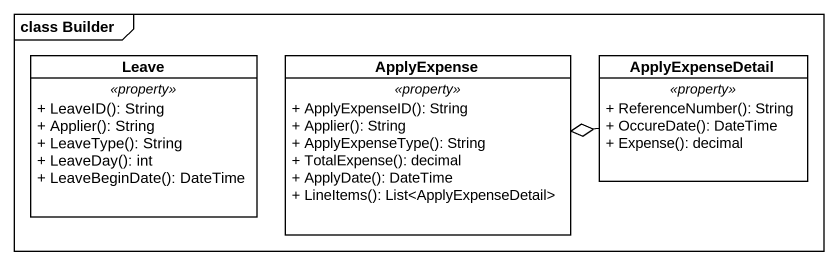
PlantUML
@startuml
mainframe class Builder
hide circle
hide empty members
skinparam classAttributeIconSize 0
class Leave {
  .. <<property>> ..
  + LeaveID(): String
  + Applier(): String
  + LeaveType(): String
  + LeaveDay(): int
  + LeaveBeginDate(): DateTime
}
class ApplyExpense {
  .. <<property>> ..
  + ApplyExpenseID(): String
  + Applier(): String
  + ApplyExpenseType(): String
  + TotalExpense(): decimal
  + ApplyDate(): DateTime
  + LineItems(): List<ApplyExpenseDetail>
}
class ApplyExpenseDetail {
  .. <<property>> ..
  + ReferenceNumber(): String
  + OccureDate(): DateTime
  + Expense(): decimal
}
ApplyExpenseDetail -left-o ApplyExpense
@enduml
